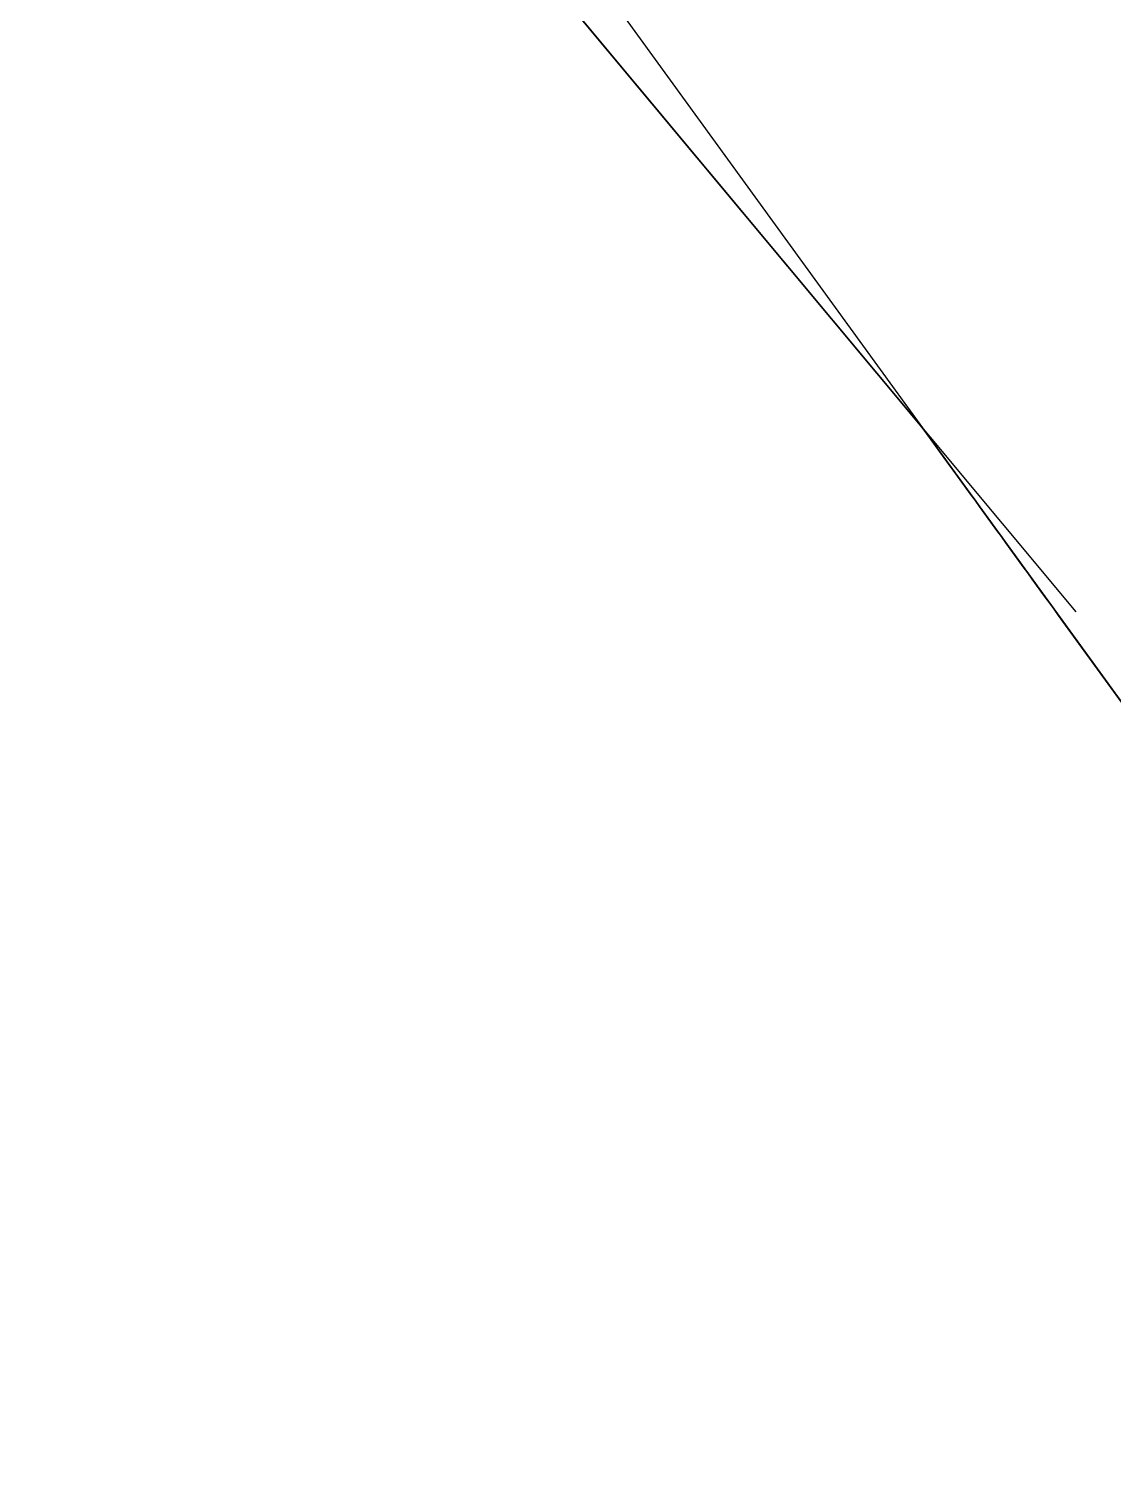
# Model space of a CAD drawing. Header units: millimetres. Extents: x 0 to 3661, y -1188 to 730.
# Drawn here: x 2123.732376 to 2123.734197, y 54.321924 to 54.324342 of the extents above; entities that cross this region are included whole.
import ezdxf

# ---------------------------------------------------------------- set-up
doc = ezdxf.new("R2010")
doc.units = ezdxf.units.MM
doc.layers.add('Blocks', color=7, linetype='Continuous')
doc.layers.add('Blocks$Inner', color=7, linetype='Continuous', lineweight=25, true_color=0x007f00)
doc.layers.add('Blocks$Outline', color=7, linetype='Continuous', lineweight=35, true_color=0xff3f3f)

# ---------------------------------------------------------------- blocks, each defined once
blk = doc.blocks.new('AA10 Dining Table Front')
at = {"layer": 'Blocks$Inner'}
for points, knots in [([(1967.903941, 242.9733229), (1973.0650848, 236.7432695), (1984.1610912, 223.3323919), (2000.7674893, 203.2127153), (2026.074273, 172.5011352), (2052.7388186, 140.0909788), (2088.0115034, 97.3186683), (2109.545247, 71.3358183), (2123.7341341, 54.3233631)], [97.021638, 97.021638, 97.021638, 97.021638, 120.982816, 149.23999, 175.285053, 240.367535, 275.147648, 341.606112, 341.606112, 341.606112, 341.606112]), ([(2123.6855622, 54.3884829), (2123.7637891, 54.2864316), (2123.9164741, 54.0575741), (2124.2102067, 53.5189753), (2124.5419076, 52.713626), (2124.8705761, 51.6156583), (2125.2315144, 49.9147996), (2125.4817255, 47.5486428), (2125.484633, 44.5895388), (2125.2795892, 42.2324984), (2125.0789448, 40.7845903), (2124.9964811, 40.25513), (2124.9356011, 39.8934502), (2124.8562062, 39.4262277), (2124.7794818, 38.9452992), (2124.7174639, 38.5418461), (2124.6669745, 38.2053368), (2124.6030591, 37.7692107), (2124.5342486, 37.2861761), (2124.4563525, 36.7293807), (2124.3613561, 36.0390151), (2124.2482098, 35.2058164), (2124.088722, 34.0325626), (2123.91838, 32.7905562), (2123.6652947, 30.937326), (2123.0892371, 26.6310055), (2122.3074784, 20.155789), (2121.6635805, 12.245395), (2121.5134263, 7.363122), (2121.5134398, 5.052049)], [0, 0, 0, 0, 0.385654, 0.824362, 1.83881, 2.993655, 4.25991, 7.050624, 10.11856, 13.128335, 14.14183, 14.503941, 14.735701, 15.242171, 15.925666, 16.196726, 16.466741, 16.946494, 17.519076, 17.930472, 18.633147, 19.609687, 20.453011, 22.18528, 23.370586, 26.064239, 35.219629, 42.934842, 49.867934, 49.867934, 49.867934, 49.867934])]:
    blk.add_open_spline(points, degree=3, knots=knots, dxfattribs=at)
at = {"layer": 'Blocks$Outline'}
for points, knots in [([(2123.7338762, 54.3236724), (2109.5450756, 71.3360251), (2088.011418, 97.3187718), (2052.7388186, 140.0909788), (2026.074273, 172.5011352), (2000.7674893, 203.2127153), (1984.1610912, 223.3323919), (1973.0650848, 236.7432695), (1967.903941, 242.9733229)], [-244.584071, -244.584071, -244.584071, -244.584071, -178.12601, -143.345897, -78.263414, -52.218351, -23.961178, 0, 0, 0, 0]), ([(2121.5134398, 5.052049), (2121.5134263, 7.363122), (2121.6635805, 12.245395), (2122.3074784, 20.155789), (2123.0892371, 26.6310055), (2123.6652947, 30.937326), (2123.91838, 32.7905562), (2124.088722, 34.0325626), (2124.2482098, 35.2058164), (2124.3613561, 36.0390151), (2124.4563525, 36.7293807), (2124.5342486, 37.2861761), (2124.6030591, 37.7692107), (2124.6669745, 38.2053368), (2124.7174639, 38.5418461), (2124.7794818, 38.9452992), (2124.8562062, 39.4262277), (2124.9356011, 39.8934502), (2124.9964811, 40.25513), (2125.0789448, 40.7845903), (2125.2795892, 42.2324984), (2125.484633, 44.5895388), (2125.4817255, 47.5486428), (2125.2315144, 49.9147996), (2124.8705761, 51.6156583), (2124.5419076, 52.713626), (2124.2102067, 53.5189753), (2123.9294508, 54.0337797), (2123.7936041, 54.2413165), (2123.7339548, 54.323564), (2123.7338762, 54.3236724)], [-49.867934, -49.867934, -49.867934, -49.867934, -42.934842, -35.219629, -26.064239, -23.370586, -22.18528, -20.453011, -19.609687, -18.633147, -17.930472, -17.519076, -16.946494, -16.466741, -16.196726, -15.925666, -15.242171, -14.735701, -14.503941, -14.14183, -13.128335, -10.11856, -7.050624, -4.25991, -2.993655, -1.83881, -0.824362, -0.385654, -0.081236, -0.080834, -0.080834, -0.080834, -0.080834])]:
    blk.add_open_spline(points, degree=3, knots=knots, dxfattribs=at)

msp = doc.modelspace()

# ---------------------------------------------------------------- block references
at = {"layer": 'Blocks'}
msp.add_blockref('AA10 Dining Table Front', (0, 0), dxfattribs=at)

doc.saveas('drawing.dxf')
